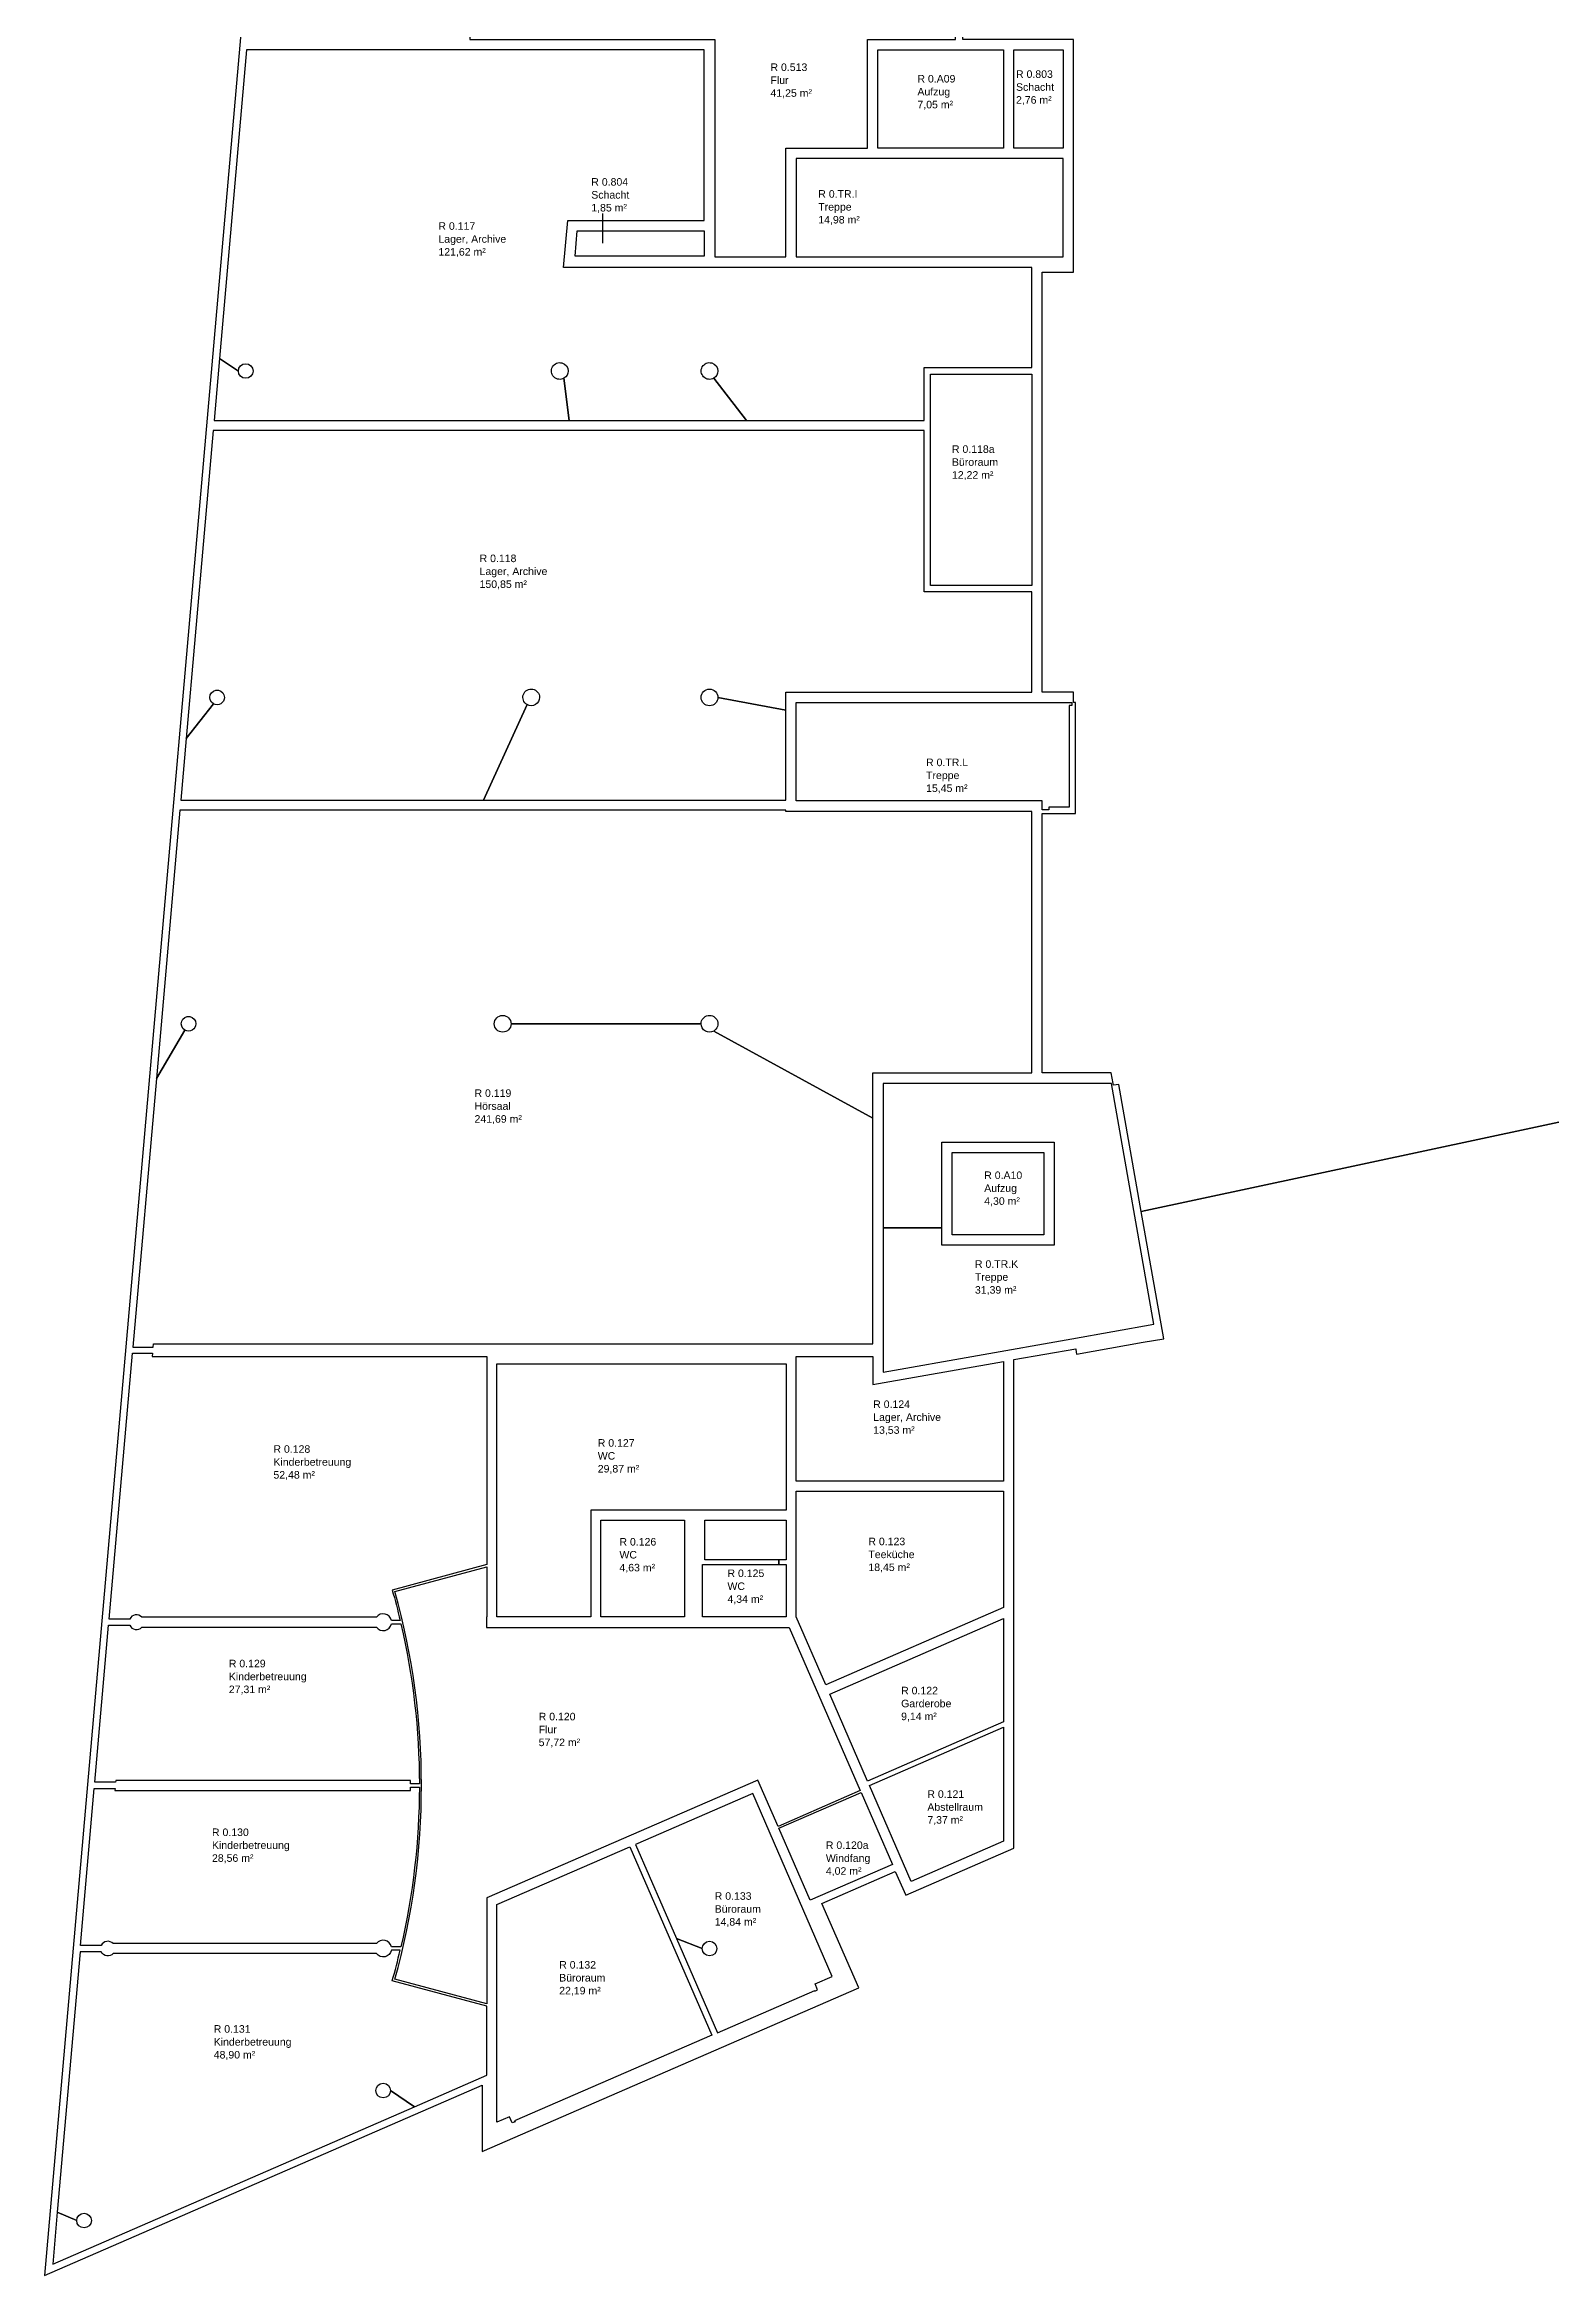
# Model space of a CAD drawing. Header units: metres. Extents: x -177 to 28, y -52 to 98.
# Drawn here: x -177 to -141, y -51.9 to 1.4 of the extents above; entities that cross this region are included whole.
import ezdxf

# ---------------------------------------------------------------- set-up
doc = ezdxf.new("R2010")
doc.units = ezdxf.units.M
doc.header["$LTSCALE"] = 2
doc.header["$MEASUREMENT"] = 0
for name, color, linetype in [('BGF', 10, 'BYLAYER'), ('BODENBELAG', 7, 'CONTINUOUS'), ('RAUMBEZEICHNUNG', 7, 'CONTINUOUS'), ('RAUMFLAECHE', 7, 'CONTINUOUS'), ('RAUMHOEHE', 7, 'CONTINUOUS'), ('RAUMNUMMER', 7, 'CONTINUOUS'), ('RAUMPOLYGON', 2, 'CONTINUOUS'), ('RAUMSTEMPEL', 7, 'CONTINUOUS')]:
    doc.layers.add(name, color=color, linetype=linetype)
doc.styles.add('ARIAL', font='arial.ttf')

# ---------------------------------------------------------------- blocks, each defined once
blk = doc.blocks.new('Famos1')
at = {"layer": 'BODENBELAG', "style": 'ARIAL'}
blk.add_attdef('BODENBELAG', (0.101, -1.246), '', height=0.18, dxfattribs=at)
at = {"layer": 'RAUMBEZEICHNUNG', "style": 'ARIAL'}
blk.add_attdef('RAUMBEZEICHNUNG', (0.101, -0.321), '', height=0.18, dxfattribs=at)
at = {"layer": 'RAUMFLAECHE', "style": 'ARIAL'}
blk.add_attdef('FLÄCHENINHALT', (0.101, -0.629), '', height=0.18, dxfattribs=at)
at = {"layer": 'RAUMHOEHE', "style": 'ARIAL'}
blk.add_attdef('RAUMHÖHE', (0.101, -0.938), '', height=0.18, dxfattribs=at)
at = {"layer": 'RAUMNUMMER', "style": 'ARIAL'}
blk.add_attdef('RAUMNUMMER', (0.101, -0.012), '', height=0.18, dxfattribs=at)

msp = doc.modelspace()

# ---------------------------------------------------------------- linework, layer by layer
at = {"layer": 'BGF', "flags": 128}
msp.add_lwpolyline([(-139.825, 45.04), (-139.825, 32.273), (-139.175, 32.273), (-139.175, 32.283), (-138.52, 32.283), (-138.525, 28.903), (-139.825, 28.903), (-139.825, 6.408), (-123.322, 4.673), (-123.16, 5.573), (-123.16, 5.573), (-123.156, 5.598), (-123.092, 5.586), (-120.345, 20.894), (-120.421, 20.907), (-119.568, 25.599), (-125.779, 25.974, -0.967499), (-128.775, 26.102, -0.009793), (-128.773, 26.161, -0.080703), (-128.673, 26.632, -0.080704), (-128.429, 27.046), (-128.325, 26.954), (-128.275, 26.954), (-128.275, 25.138), (-126.275, 25.138), (-126.275, 26.954), (-126.225, 26.954), (-126.121, 27.046, -0.194623), (-125.779, 25.974), (-119.568, 25.599), (-119.398, 26.538), (-114.805, 26.538), (-114.805, 24.397), (-107.384, 24.403), (-104.17, 18.356, 0.336385), (-109.892, 6.179, 0.272678), (-102.628, -1.238, 0.0784), (-99.091, -1.696, 0.104734), (-94.16, -0.469), (-92.368, -3.84), (-92.939, -3.958), (-92.904, -4.125, 0.007302), (-100.617, -5.853, 0.333488), (-100.909, -5.923, 0.00739), (-108.663, -7.909, 0.333487), (-108.953, -7.988, 0.007389), (-116.641, -10.212, 0.333492), (-116.928, -10.3, 0.00733), (-124.538, -12.755), (-124.573, -12.651), (-124.918, -12.768), (-124.672, -13.489), (-125.426, -13.746, 0.281069), (-128.486, -12.347), (-128.544, -12.19), (-129.919, -12.681), (-129.865, -12.84), (-128.97, -14.36, -0.734969), (-126.696, -16.098), (-126.824, -16.046), (-126.872, -16.064), (-127.459, -14.42), (-127.482, -14.354), (-127.548, -14.378), (-129.3, -15.003), (-129.366, -15.026), (-129.343, -15.092), (-128.756, -16.737), (-128.802, -16.753), (-128.803, -16.753), (-128.869, -16.875, -0.543396), (-128.97, -14.36), (-129.865, -12.84, 0.278102), (-131.354, -15.859), (-132.089, -16.135), (-132.356, -15.423), (-132.74, -15.567), (-132.701, -15.67), (-132.72, -15.677), (-140.028, -18.541), (-140.07, -18.439), (-140.523, -18.625), (-138.912, -22.558), (-140.202, -23.086), (-139.953, -24.19), (-150.757, -26.498), (-151.293, -23.459), (-151.421, -23.481), (-151.429, -23.437), (-151.473, -23.187), (-153.126, -23.187), (-153.126, -16.987), (-152.326, -16.987), (-152.326, -14.337), (-152.376, -14.337), (-152.376, -14.087), (-153.126, -14.087), (-153.126, -4.047), (-152.376, -4.047), (-152.376, 1.513), (-155.025, 1.513), (-155.025, 3.868), (-154.425, 3.868), (-154.425, 28.813), (-155.025, 28.813), (-155.025, 32.273), (-153.725, 32.273), (-153.725, 55.538), (-156.103, 55.538), (-156.889, 95.807), (-155.205, 95.807), (-155.205, 97.907), (-165.305, 97.907), (-165.305, 95.807), (-156.889, 95.807), (-156.103, 55.538), (-158.48, 55.538), (-158.48, 55.493), (-168.87, 55.493), (-168.87, 55.538), (-169.725, 55.538), (-169.725, 32.358), (-169.125, 32.358), (-169.125, 27.788), (-168.927, 27.788), (-167.525, 26.917, -0.02685), (-167.429, 27.046), (-167.325, 26.954), (-167.275, 26.954), (-167.275, 25.138), (-165.275, 25.138), (-165.275, 26.954), (-165.225, 26.954), (-165.121, 27.046, -1.431709), (-167.775, 26.102, -0.090568), (-167.673, 26.632, -0.053738), (-167.525, 26.917), (-168.927, 27.788, 0.374891), (-168.315, 23.688), (-168.315, 21.013), (-169.97, 21.013), (-169.97, 20.938), (-170.593, 20.938), (-176.968, -51.922), (-166.506, -47.373), (-166.506, -48.959), (-157.511, -45.048), (-158.388, -43.031), (-156.635, -42.268), (-156.387, -42.837), (-153.801, -41.712), (-153.801, -30.037), (-152.323, -29.776), (-152.32, -29.796), (-152.301, -29.904), (-150.713, -29.623), (-150.221, -29.538), (-150.757, -26.498), (-139.953, -24.19), (-138.705, -29.708), (-136.373, -28.753), (-134.453, -33.44), (-135.336, -33.802), (-135.018, -35.21, -0.047975), (-88.841, -20.981), (-89.111, -19.679, -0.001436), (-87.587, -19.369), (-88.069, -22.102), (-86.119, -22.446), (-86.096, -22.316), (-83.847, -22.712), (-83.461, -21.077), (-85.972, -20.634), (-85.542, -18.191), (-84.577, -18.361), (-84.6, -18.495), (-85.053, -18.415), (-85.437, -20.591), (-83.447, -20.942), (-83.064, -18.765), (-83.615, -18.668), (-83.592, -18.535), (-82.528, -18.723), (-82.959, -21.165), (-83.461, -21.077), (-83.847, -22.712), (-81.598, -23.109), (-81.317, -21.516), (-81.187, -21.539), (-80.575, -18.067, -0.004043), (-76.508, -17.404), (-76.474, -17.627, 0.912205), (-76.415, -18.071), (-76.32, -18.69, -0.039463), (-36.25, -15.707), (-36.25, -14.628), (-40.321, -0.871), (-40.425, -0.778), (-40.475, -0.778), (-40.475, 1.118), (-42.475, 1.118), (-42.475, 0.968), (-42.475, -0.778), (-42.525, -0.778), (-42.629, -0.871, -1.431709), (-39.975, 0.073, -0.009793), (-39.977, 0.014, -0.080703), (-40.077, -0.456, -0.080704), (-40.321, -0.871), (-36.25, -14.628), (-36.25, -14.412), (-31.1, -14.412), (-31.1, -15.707), (-3.996, -15.707), (-3.629, -0.871, -1.431709), (-0.975, 0.073, -0.009793), (-0.977, 0.014, -0.080703), (-1.077, -0.456, -0.080704), (-1.321, -0.871), (-1.425, -0.778), (-1.475, -0.778), (-1.475, 1.118), (-3.475, 1.118), (-3.475, 0.968), (-3.475, -0.778), (-3.525, -0.778), (-3.629, -0.871), (-3.996, -15.707), (1.425, -15.707), (1.425, -15.607), (18.35, -15.607), (18.35, -14.412), (18.56, -14.412), (18.56, -12.433), (19.466, -12.19), (17.973, -6.618), (17.855, -6.177), (17.255, -6.177), (17.255, -4.372), (19.855, -4.372), (19.855, -4.117), (24.434, -4.117), (24.918, -2.02), (27.817, -2.696), (28.34, 12.262), (19.676, 13.557), (19.669, 13.507), (15.73, 14.096), (13.904, 24.433), (13.83, 24.433), (13.83, 24.865), (0.318, 24.863, -0.652479), (-5.268, 24.863), (-19.14, 24.863), (-19.14, 40.588), (-19.375, 40.588), (-19.375, 41.903), (-31.075, 41.903), (-31.075, 40.588), (-36.25, 40.588), (-36.25, 40.804), (-40.321, 27.046, -1.431709), (-42.975, 26.102, -0.009793), (-42.973, 26.161, -0.080703), (-42.873, 26.632, -0.080704), (-42.629, 27.046), (-42.525, 26.954), (-42.475, 26.954), (-42.475, 25.058), (-40.475, 25.058), (-40.475, 25.208), (-40.475, 26.954), (-40.425, 26.954), (-40.321, 27.046), (-36.25, 40.804), (-36.25, 41.888), (-71.065, 41.888), (-71.065, 42.048), (-72.675, 42.048), (-72.675, 41.888), (-87.64, 41.888), (-87.121, 27.046, -1.431709), (-89.775, 26.102, -0.009793), (-89.773, 26.161, -0.080703), (-89.673, 26.632, -0.080704), (-89.429, 27.046), (-89.325, 26.954), (-89.275, 26.954), (-89.275, 25.138), (-87.275, 25.138), (-87.275, 26.954), (-87.225, 26.954), (-87.121, 27.046), (-87.64, 41.888), (-102.605, 41.888), (-102.605, 42.047), (-103.755, 42.048), (-103.755, 41.628), (-103.294, 41.628), (-103.218, 41.453), (-102.799, 40.489), (-106.568, 38.85), (-108.564, 43.442), (-108, 43.688), (-113.555, 56.462), (-139.825, 45.04)], format="xyb", close=True, dxfattribs=at)
at = {"layer": 'RAUMPOLYGON', "flags": 128}
for points in [[(-155.195, 3.868), (-166.805, 3.868), (-166.805, 3.648), (-166.805, 1.513), (-160.951, 1.513), (-160.951, -3.687), (-159.251, -3.687), (-159.251, -1.087), (-157.301, -1.087), (-157.301, 1.513), (-155.196, 1.513)], [(-164.236, -3.062), (-161.201, -3.062), (-161.201, -3.667), (-164.289, -3.667)], [(-159.001, -14.337), (-152.416, -14.337), (-152.416, -14.407), (-152.476, -14.407), (-152.476, -16.837), (-152.966, -16.837), (-152.966, -16.897), (-153.126, -16.897), (-153.126, -16.687), (-159.001, -16.687)], [(-150.455, -29.193), (-151.47, -23.437), (-156.926, -23.437), (-156.926, -26.886), (-155.526, -26.891), (-155.526, -24.837), (-152.836, -24.837), (-152.836, -27.302), (-155.526, -27.302), (-155.526, -26.891), (-156.926, -26.886), (-156.926, -30.334), (-152.416, -29.539), (-152.416, -29.539), (-150.455, -29.193)], [(-166.156, -30.137), (-159.246, -30.137), (-159.246, -33.632), (-163.916, -33.632), (-163.916, -36.187), (-166.156, -36.187)], [(-159.006, -29.962), (-157.176, -29.962), (-157.176, -30.632), (-154.051, -30.081), (-154.051, -32.942), (-159.006, -32.942)], [(-159.006, -33.182), (-154.051, -33.182), (-154.051, -35.965), (-158.299, -37.813), (-159.006, -36.187)], [(-161.186, -33.872), (-159.246, -33.872), (-159.246, -34.822), (-159.416, -34.822), (-159.416, -34.937), (-159.246, -34.937), (-159.246, -36.187), (-161.246, -36.187), (-161.246, -34.937), (-159.416, -34.937), (-159.416, -34.822), (-161.186, -34.822)], [(-158.204, -38.033), (-154.051, -36.227), (-154.051, -38.696), (-157.301, -40.109)], [(-157.255, -40.215), (-154.051, -38.822), (-154.051, -41.548), (-156.258, -42.508)], [(-159.418, -41.238), (-157.454, -40.384), (-156.706, -42.103), (-158.671, -42.957)], [(-166.156, -43.06), (-162.982, -41.68), (-161.024, -46.183), (-165.734, -48.231), (-165.725, -48.251), (-165.789, -48.279), (-165.854, -48.13), (-166.156, -48.262)]]:
    msp.add_lwpolyline(points, close=True, dxfattribs=at)
for points in [[(-172.145, 1.263), (-172.79, -6.116), (-172.336, -6.412, -1), (-171.986, -6.412, -1), (-172.336, -6.412), (-172.79, -6.116), (-172.919, -7.592), (-164.433, -7.592), (-164.555, -6.585, -3.732051), (-164.455, -6.412, -0.267949), (-164.555, -6.585), (-164.433, -7.592), (-160.189, -7.592), (-160.976, -6.585, -3.732051), (-160.876, -6.412, -0.267949), (-160.976, -6.585), (-160.189, -7.592), (-155.946, -7.592), (-155.946, -6.332), (-153.376, -6.332), (-153.376, -3.937), (-164.564, -3.937), (-164.466, -2.812), (-161.201, -2.812), (-161.201, 1.263), (-172.145, 1.263)], [(-173.713, -16.667), (-166.482, -16.667), (-165.437, -14.385, -1.732051), (-165.137, -14.212, -0.57735), (-165.437, -14.385), (-166.482, -16.667), (-159.251, -16.667), (-159.251, -14.517), (-160.876, -14.212, -1), (-161.276, -14.212, -1), (-160.876, -14.212), (-159.251, -14.517), (-159.251, -14.087), (-153.376, -14.087), (-153.376, -11.687), (-155.946, -11.687), (-155.946, -7.832), (-172.94, -7.832), (-173.584, -15.194), (-172.932, -14.364, -1.732051), (-172.67, -14.212, -0.57735), (-172.932, -14.364), (-173.584, -15.194), (-173.713, -16.667)], [(-173.734, -16.907), (-174.296, -23.322), (-173.615, -22.164, -1.732051), (-173.353, -22.012, -0.57735), (-173.615, -22.164), (-174.296, -23.322), (-174.857, -29.737), (-174.375, -29.737), (-174.368, -29.662), (-157.176, -29.662), (-157.176, -24.266), (-160.976, -22.185, -0.57735), (-161.276, -22.012), (-165.82, -22.012, -1), (-166.22, -22.012, -1), (-165.82, -22.012), (-161.276, -22.012, -1.732051), (-160.976, -22.185), (-157.176, -24.266), (-157.176, -23.187), (-153.376, -23.187), (-153.376, -16.937), (-159.251, -16.937), (-159.251, -16.907), (-173.734, -16.907)], [(-174.87, -29.887), (-174.388, -29.887), (-174.395, -29.962), (-166.396, -29.962), (-166.396, -34.937), (-168.659, -35.543, -0.01099), (-168.47, -36.272), (-168.68, -36.272, 0.646887), (-169.036, -36.192), (-174.647, -36.192, 0.527999), (-174.933, -36.237), (-175.425, -36.237)], [(-168.598, -35.578), (-166.396, -34.988), (-166.396, -36.187), (-166.406, -36.187), (-166.406, -36.437), (-159.17, -36.437), (-157.474, -40.338), (-159.438, -41.192), (-159.919, -40.087), (-166.396, -42.903), (-166.396, -45.436), (-168.598, -44.846, 0.137331), (-168.598, -35.578)], [(-175.439, -36.387), (-174.933, -36.387, 0.527718), (-174.647, -36.432), (-169.036, -36.432, 0.646887), (-168.68, -36.352), (-168.451, -36.352, -0.056264), (-168.011, -40.172), (-168.226, -40.172), (-168.226, -40.092), (-175.266, -40.092), (-175.27, -40.137), (-175.767, -40.137)], [(-175.78, -40.287), (-175.283, -40.287), (-175.287, -40.332), (-168.226, -40.332), (-168.226, -40.252), (-168.011, -40.252, -0.056264), (-168.451, -44.072), (-168.68, -44.072, 0.646887), (-169.036, -43.992), (-175.33, -43.992, 0.52454), (-175.615, -44.037), (-176.108, -44.037)], [(-162.845, -41.621), (-161.866, -43.872), (-161.251, -44.112, -1), (-160.901, -44.112, -1), (-161.251, -44.112), (-161.866, -43.872), (-160.887, -46.124), (-158.562, -45.113), (-158.556, -45.126), (-158.492, -45.098), (-158.554, -44.956), (-158.141, -44.777), (-160.043, -40.402), (-162.845, -41.621)], [(-176.774, -51.652), (-168.126, -47.892), (-168.701, -47.504, -1), (-169.051, -47.504, -1), (-168.701, -47.504), (-168.126, -47.892), (-166.396, -47.14), (-166.396, -45.488), (-168.659, -44.882, 0.010076), (-168.47, -44.152), (-168.68, -44.152, -0.646887), (-169.036, -44.232), (-175.329, -44.232, -0.53439), (-175.614, -44.187), (-176.121, -44.187), (-176.665, -50.408), (-176.201, -50.612, -1), (-175.851, -50.612, -1), (-176.201, -50.612), (-176.665, -50.408), (-176.774, -51.652)]]:
    msp.add_lwpolyline(points, format="xyb", close=True, dxfattribs=at)
at = {"layer": 'RAUMPOLYGON'}
for points in [[(-157.051, 1.263), (-154.051, 1.263), (-154.051, -1.087), (-157.051, -1.087)], [(-153.801, 1.263), (-152.626, 1.263), (-152.626, -1.087), (-153.801, -1.087)], [(-159.001, -3.687), (-152.626, -3.687), (-152.626, -1.337), (-159.001, -1.337)], [(-155.796, -6.487), (-153.376, -6.487), (-153.376, -11.537), (-155.796, -11.537)], [(-155.276, -25.087), (-153.086, -25.087), (-153.086, -27.052), (-155.276, -27.052)], [(-163.676, -33.872), (-161.676, -33.872), (-161.676, -36.187), (-163.676, -36.187)]]:
    msp.add_lwpolyline(points, close=True, dxfattribs=at)
at = {"layer": 'RAUMSTEMPEL'}
msp.add_line((-163.637, -2.648), (-163.637, -3.36), dxfattribs=at)

# ---------------------------------------------------------------- block references
for p, values in [((-159.72, 0.77), {'RAUMNUMMER': 'R 0.513', 'RAUMBEZEICHNUNG': 'Flur', 'FLÄCHENINHALT': '41,25 m²'}), ((-156.208, 0.494), {'RAUMNUMMER': 'R 0.A09', 'RAUMBEZEICHNUNG': 'Aufzug', 'FLÄCHENINHALT': '7,05 m²'}), ((-158.577, -2.258), {'RAUMNUMMER': 'R 0.TR.I', 'RAUMBEZEICHNUNG': 'Treppe', 'FLÄCHENINHALT': '14,98 m²'}), ((-167.657, -3.026), {'RAUMNUMMER': 'R 0.117', 'RAUMBEZEICHNUNG': 'Lager, Archive', 'FLÄCHENINHALT': '121,62 m²'}), ((-155.383, -8.357), {'RAUMNUMMER': 'R 0.118a', 'RAUMBEZEICHNUNG': 'Büroraum', 'FLÄCHENINHALT': '12,22 m²'}), ((-166.673, -10.967), {'RAUMNUMMER': 'R 0.118', 'RAUMBEZEICHNUNG': 'Lager, Archive', 'FLÄCHENINHALT': '150,85 m²'}), ((-156.001, -15.843), {'RAUMNUMMER': 'R 0.TR.L', 'RAUMBEZEICHNUNG': 'Treppe', 'FLÄCHENINHALT': '15,45 m²'}), ((-166.794, -23.747), {'RAUMNUMMER': 'R 0.119', 'RAUMBEZEICHNUNG': 'Hörsaal', 'FLÄCHENINHALT': '241,69 m²'}), ((-154.611, -25.709), {'RAUMNUMMER': 'R 0.A10', 'RAUMBEZEICHNUNG': 'Aufzug', 'FLÄCHENINHALT': '4,30 m²'}), ((-154.833, -27.832), {'RAUMNUMMER': 'R 0.TR.K', 'RAUMBEZEICHNUNG': 'Treppe', 'FLÄCHENINHALT': '31,39 m²'}), ((-157.265, -31.181), {'RAUMNUMMER': 'R 0.124', 'RAUMBEZEICHNUNG': 'Lager, Archive', 'FLÄCHENINHALT': '13,53 m²'}), ((-163.848, -32.106), {'RAUMNUMMER': 'R 0.127', 'RAUMBEZEICHNUNG': 'WC', 'FLÄCHENINHALT': '29,87 m²'}), ((-171.6, -32.252), {'RAUMNUMMER': 'R 0.128', 'RAUMBEZEICHNUNG': 'Kinderbetreuung', 'FLÄCHENINHALT': '52,48 m²'}), ((-163.33, -34.469), {'RAUMNUMMER': 'R 0.126', 'RAUMBEZEICHNUNG': 'WC', 'FLÄCHENINHALT': '4,63 m²'}), ((-157.38, -34.461), {'RAUMNUMMER': 'R 0.123', 'RAUMBEZEICHNUNG': 'Teeküche', 'FLÄCHENINHALT': '18,45 m²'}), ((-160.748, -35.221), {'RAUMNUMMER': 'R 0.125', 'RAUMBEZEICHNUNG': 'WC', 'FLÄCHENINHALT': '4,34 m²'}), ((-172.666, -37.378), {'RAUMNUMMER': 'R 0.129', 'RAUMBEZEICHNUNG': 'Kinderbetreuung', 'FLÄCHENINHALT': '27,31 m²'}), ((-156.597, -38.024), {'RAUMNUMMER': 'R 0.122', 'RAUMBEZEICHNUNG': 'Garderobe', 'FLÄCHENINHALT': '9,14 m²'}), ((-165.26, -38.645), {'RAUMNUMMER': 'R 0.120', 'RAUMBEZEICHNUNG': 'Flur', 'FLÄCHENINHALT': '57,72 m²'}), ((-155.97, -40.498), {'RAUMNUMMER': 'R 0.121', 'RAUMBEZEICHNUNG': 'Abstellraum', 'FLÄCHENINHALT': '7,37 m²'}), ((-173.069, -41.41), {'RAUMNUMMER': 'R 0.130', 'RAUMBEZEICHNUNG': 'Kinderbetreuung', 'FLÄCHENINHALT': '28,56 m²'}), ((-158.396, -41.719), {'RAUMNUMMER': 'R 0.120a', 'RAUMBEZEICHNUNG': 'Windfang', 'FLÄCHENINHALT': '4,02 m²'}), ((-161.053, -42.934), {'RAUMNUMMER': 'R 0.133', 'RAUMBEZEICHNUNG': 'Büroraum', 'FLÄCHENINHALT': '14,84 m²'}), ((-164.77, -44.578), {'RAUMNUMMER': 'R 0.132', 'RAUMBEZEICHNUNG': 'Büroraum', 'FLÄCHENINHALT': '22,19 m²'}), ((-173.027, -46.11), {'RAUMNUMMER': 'R 0.131', 'RAUMBEZEICHNUNG': 'Kinderbetreuung', 'FLÄCHENINHALT': '48,90 m²'})]:
    msp.add_blockref('Famos1', p, dxfattribs=at).add_auto_attribs(values)
ref = msp.add_blockref('Famos1', (-153.249, 0.204), dxfattribs=at)
ref.add_attrib('RAUMNUMMER', 'R 0.803', (-153.75, 0.593), dxfattribs={"layer": 'RAUMNUMMER', "height": 0.18, "style": 'ARIAL'})
ref.add_attrib('RAUMBEZEICHNUNG', 'Schacht', (-153.75, 0.284), dxfattribs={"layer": 'RAUMBEZEICHNUNG', "height": 0.18, "style": 'ARIAL'})
ref.add_attrib('FLÄCHENINHALT', '2,76 m²', (-153.75, -0.024), dxfattribs={"layer": 'RAUMFLAECHE', "height": 0.18, "style": 'ARIAL'})
ref = msp.add_blockref('Famos1', (-163.256, -4.68), dxfattribs=at)
ref.add_attrib('RAUMNUMMER', 'R 0.804', (-163.902, -1.983), dxfattribs={"layer": 'RAUMNUMMER', "height": 0.18, "style": 'ARIAL'})
ref.add_attrib('RAUMBEZEICHNUNG', 'Schacht', (-163.902, -2.292), dxfattribs={"layer": 'RAUMBEZEICHNUNG', "height": 0.18, "style": 'ARIAL'})
ref.add_attrib('FLÄCHENINHALT', '1,85 m²', (-163.902, -2.6), dxfattribs={"layer": 'RAUMFLAECHE', "height": 0.18, "style": 'ARIAL'})

doc.saveas('drawing.dxf')
